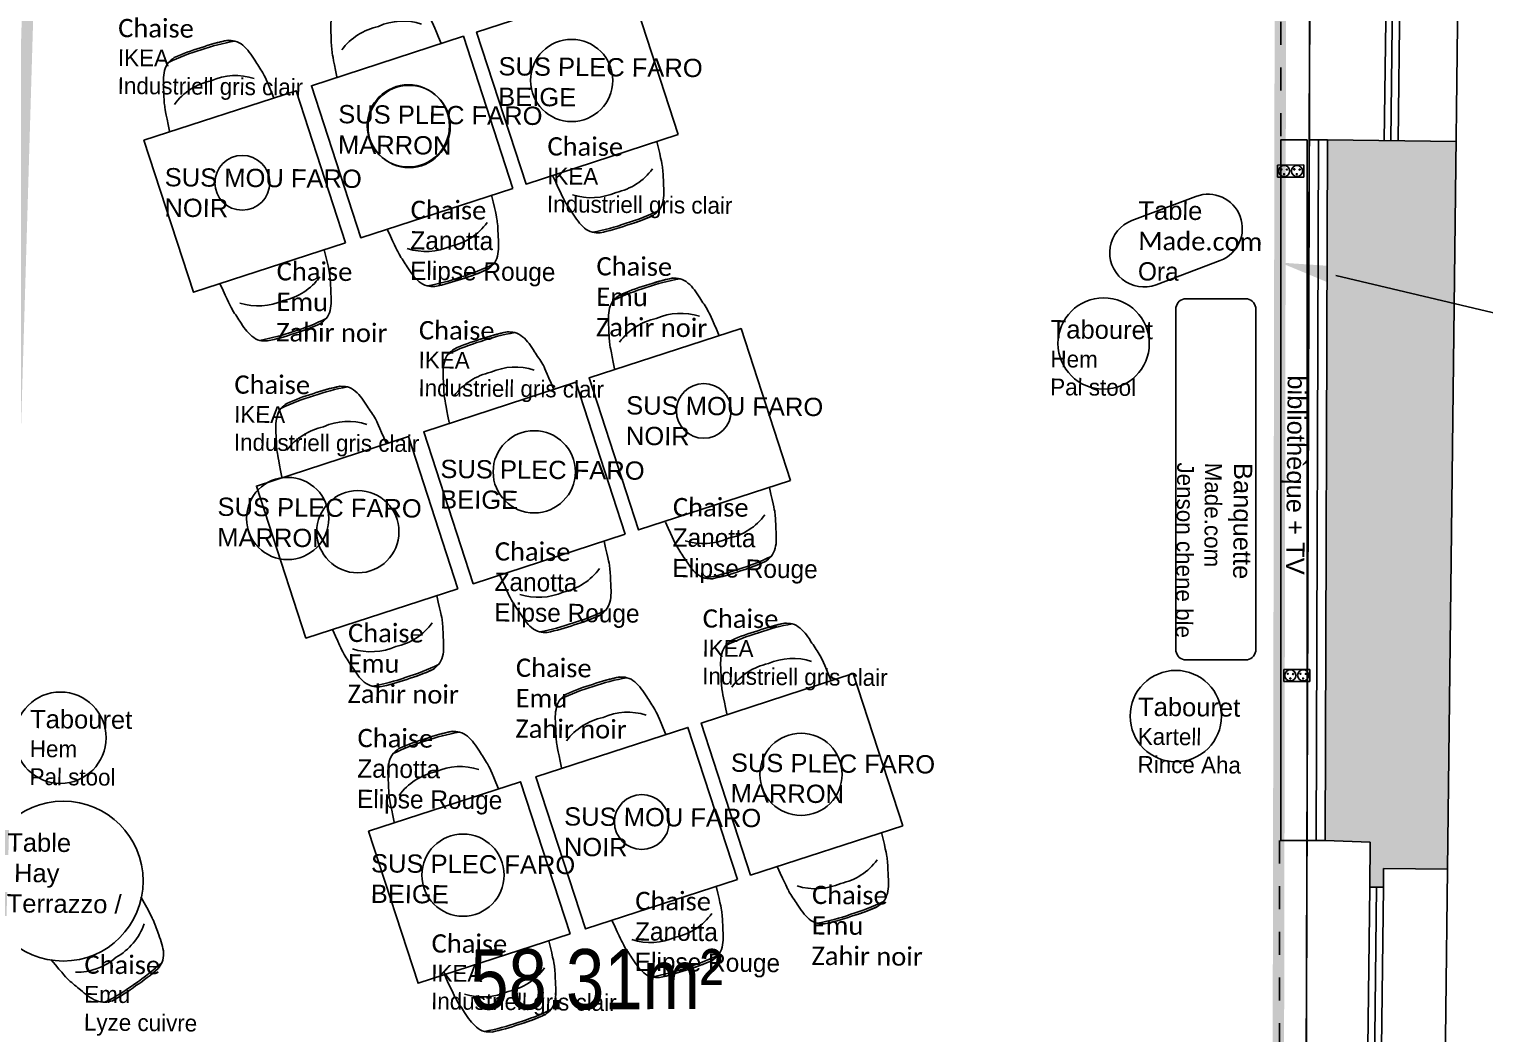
# Model space of a CAD drawing. Extents: x -27 to 25.3, y -8.5 to 57.5.
# Drawn here: x -14.65 to -8.28, y 36.77 to 41.17 of the extents above; entities that cross this region are included whole.
import ezdxf
from ezdxf import colors
from ezdxf.entities.mleader import LeaderData, LeaderLine
from ezdxf.math import Vec2, Vec3

# ---------------------------------------------------------------- set-up
doc = ezdxf.new("R2010")
doc.units = 0
doc.header["$LTSCALE"] = 0.002
doc.linetypes.add('CACHE', pattern=[0.375, 0.25, -0.125])
for name, color, linetype in [('01-FAC_CHASSIS', 4, 'Continuous'), ('01-FAC_CHASSIS EXI', 4, 'Continuous'), ('01-STR_MACONNERIE_HACH', 252, 'Continuous'), ('02-CLOISON', 2, 'Continuous'), ('02-ISOLATION', 6, 'ISOLATION'), ('_ANNO-CONCEPT-T', 7, 'Continuous'), ('A-legende', 7, 'Continuous'), ('A-mobilier', 252, 'Continuous')]:
    doc.layers.add(name, color=color, linetype=linetype)
for name, color, linetype, true_color in [('04-MOBILIER', 1, 'Continuous', 0xff0000), ('A-cote', 7, 'Continuous', 0x425746), ('A-Détails', 7, 'Continuous', 0x00a500), ('SA-ELEVATION', 2, 'Continuous', 0xffff00)]:
    doc.layers.add(name, color=color, linetype=linetype, true_color=true_color)
doc.layers.add('plafond', color=5, linetype='Continuous', lineweight=25, true_color=0x0000ff)
doc.styles.get("Standard").update_dxf_attribs({"font": 'ARIALN.TTF'})
doc.styles.add('Y_TXT_COT', font='arial.ttf', dxfattribs={"height": 0.2})
doc.linetypes.add('ISOLATION', pattern='A,0.00254,-2.54,[134,ltypeshp.shx,S=2.54,R=0,X=-2.54,Y=0],-5.08,[134,ltypeshp.shx,S=2.54,R=180,X=2.54,Y=0],-2.54', length=10.16254)

# ---------------------------------------------------------------- blocks, each defined once
blk = doc.blocks.new('Xref-R4-2018-11')
at = {"layer": '01-STR_MACONNERIE_HACH'}
h = blk.add_hatch(color=256, dxfattribs=at)
h.dxf.hatch_style = 1
h.paths.add_polyline_path([(-5.6783, 33.8087), (-6.2415, 33.8155), (-6.2516, 30.7449), (-6.0548, 30.7411), (-6.0572, 30.5446), (-5.9972, 30.5438), (-5.9962, 30.6254), (-5.7165, 30.622)])
for p, q in [((-5.7414, 28.5467), (-5.6418, 36.8503)), ((-6.2515, 30.7481), (-6.2415, 33.8155)), ((-6.0548, 30.7411), (-6.2515, 30.7481)), ((-6.0548, 30.7411), (-6.0572, 30.5446)), ((-5.9962, 30.6254), (-5.9972, 30.5438)), ((-5.7165, 30.622), (-5.9962, 30.6254))]:
    blk.add_line(p, q)
for points in [[(-5.6783, 33.8087), (-6.2415, 33.8155)], [(-5.9972, 30.5438), (-6.0572, 30.5446)]]:
    blk.add_lwpolyline(points)
at = {"layer": '01-FAC_CHASSIS', "linetype": 'Continuous'}
for p, q in [((-5.9514, 34.9237), (-5.9647, 33.8122)), ((-6.0272, 30.5442), (-6.0384, 29.6076))]:
    blk.add_line(p, q, dxfattribs=at)
at = {"layer": '01-FAC_CHASSIS EXI'}
for p, q in [((-5.9932, 33.8125), (-5.9798, 34.924)), ((-5.9332, 33.8118), (-5.9198, 34.9233))]:
    blk.add_line(p, q, dxfattribs=at)
for points in [[(-6.0684, 29.608), (-6.0572, 30.5446)], [(-5.9972, 30.5438), (-6.0084, 29.6073)]]:
    blk.add_lwpolyline(points, dxfattribs=at)
at = {"layer": '02-ISOLATION', "linetype": 'Continuous'}
for points in [[(-6.3141, 36.2331), (-6.3148, 35.8482), (-6.3215, 33.8158), (-6.3661, 20.2399)], [(-6.2415, 33.8155), (-6.3215, 33.8158)], [(-6.2515, 30.7481), (-6.3315, 30.7483)]]:
    blk.add_lwpolyline(points, dxfattribs=at)
at = {"layer": '02-ISOLATION', "linetype": 'ISOLATION', "ltscale": 0.004}
blk.add_lwpolyline([(-6.2815, 33.8156), (-6.2915, 30.7482)], dxfattribs=at)
blk = doc.blocks.new('PCD-1.10')
at = {"color": 0}
for p, q in [((0, 0), (0, 3.19)), ((0, 3.19), (6.84, 3.19)), ((6.84, 0), (0, 0)), ((6.84, 3.19), (6.84, 0))]:
    blk.add_line(p, q, dxfattribs=at)
for centre, radius in [((1.72, 1.61), 1.46), ((1.03, 2.04), 0.146), ((1.7, 0.8), 0.146), ((2.44, 1.99), 0.146), ((5.08, 1.61), 1.46), ((4.39, 2.04), 0.146), ((5.05, 0.8), 0.146), ((5.79, 1.99), 0.146)]:
    blk.add_circle(centre, radius, dxfattribs=at)
blk = doc.blocks.new('A$C7F8468B1')
at = {"layer": '04-MOBILIER'}
for centre, radius, start, end in [((20.83, -69.03), 91.49, 88.49482, 98.0977), ((20.78, -61.3), 84.71, 88.33768, 96.6108), ((25.69, -61.3), 84.71, 83.3892, 91.66232), ((25.64, -68.09), 91.49, 83.66245, 91.50518), ((25.64, -69.03), 91.49, 81.9023, 91.50518), ((20.45, -18.63), 26.98, 84.07279, 125.51434), ((26.1, -17.83), 26.2, 53.89547, 96.27755)]:
    blk.add_arc(centre, radius, start, end, dxfattribs=at)
for points in [[(11.03, 22.85), (9.95, 22.49), (6.33, 21.28), (3.61, 16.17), (2.14, 10.18), (0.57, 5.15), (0.11, 1.52), (-0.87, -7.16)], [(35.45, 22.85), (36.52, 22.49), (40.14, 21.28), (42.86, 16.17), (44.33, 10.18), (45.91, 5.15), (46.37, 1.52), (47.12, -7.39)]]:
    blk.add_open_spline(points, degree=3, knots=[0, 0, 0, 0, 3.716681, 12.506628, 17.24982, 24.62784, 29.757352, 29.757352, 29.757352, 29.757352], dxfattribs=at)
blk = doc.blocks.new('A$C0E126796')
at = {"layer": '02-CLOISON', "linetype": 'CACHE'}
for p, q in [((5.3434, 3.7336), (5.3434, 2.6169)), ((5.3384, -0.4505), (5.3384, -1.7871))]:
    blk.add_line(p, q, dxfattribs=at)
at = {"layer": '02-CLOISON', "linetype": 'Continuous'}
blk.add_lwpolyline([(5.4584, -0.4505), (5.3435, -0.4505), (5.3435, 2.6169), (5.4584, 2.6169)], close=True, dxfattribs=at)
at = {"layer": '04-MOBILIER', "linetype": 'Continuous'}
for p, q in [((4.9205, 1.921), (5.1975, 1.921)), ((4.884, 0.3831), (4.884, 1.8788)), ((5.234, 1.8788), (5.234, 0.3831)), ((5.1975, 0.341), (4.9205, 0.341))]:
    blk.add_line(p, q, dxfattribs=at)
at = {"layer": '04-MOBILIER', "linetype": 'Continuous', "elevation": 0}
for points in [[(2.7045, 2.64), (2.0388, 2.4235), (1.8224, 3.0893), (2.4881, 3.3057)], [(1.9807, 2.4047), (1.315, 2.1882), (1.0986, 2.8539), (1.7643, 3.0704)], [(1.2479, 2.1664), (0.5822, 1.95), (0.3658, 2.6157), (1.0315, 2.8321)], [(3.1968, 1.1255), (2.5311, 0.9091), (2.3147, 1.5748), (2.9804, 1.7912)], [(2.473, 0.8902), (1.8073, 0.6738), (1.5909, 1.3395), (2.2566, 1.5559)], [(1.7403, 0.652), (1.0746, 0.4356), (0.8581, 1.1013), (1.5238, 1.3177)], [(3.688, -0.3854), (3.0223, -0.6018), (2.8059, 0.0639), (3.4716, 0.2803)], [(2.9642, -0.6207), (2.2985, -0.8371), (2.0821, -0.1714), (2.7478, 0.045)], [(2.2315, -0.8589), (1.5658, -1.0753), (1.3493, -0.4096), (2.015, -0.1932)]]:
    blk.add_lwpolyline(points, close=True, dxfattribs=at)
at = {"layer": '04-MOBILIER', "ltscale": 0.01}
for points in [[(4.6916, 2.2635), (4.9722, 2.3695)], [(5.0782, 2.0888), (4.7975, 1.9828)]]:
    blk.add_lwpolyline(points, dxfattribs=at)
for centre in [(4.5679, 1.7254), (4.8839, 0.0943), (0, -0.0004)]:
    blk.add_circle(centre, 0.2, dxfattribs=at)
at = {"layer": '04-MOBILIER', "linetype": 'Continuous'}
blk.add_circle((0.0126, -0.6279, 0), 0.35, dxfattribs=at)
at = {"layer": '04-MOBILIER', "ltscale": 0.01}
for centre, start, end in [((5.0252, 2.2291), 290.68018, 110.68018), ((4.7445, 2.1232), 110.68018, 290.68018)]:
    blk.add_arc(centre, 0.15, start, end, dxfattribs=at)
at = {"layer": '04-MOBILIER', "linetype": 'Continuous'}
for centre, start, end in [((4.9288, 1.8769), 100.64877, 182.44226), ((5.1892, 1.8769), 357.55774, 79.35123), ((4.9288, 0.385), 177.55774, 259.35123), ((5.1892, 0.385), 280.64877, 2.44226)]:
    blk.add_arc(centre, 0.0448, start, end, dxfattribs=at)
at = {"layer": 'plafond', "color": 5, "lineweight": -2}
for centre, radius in [((2.2384, 2.8772), 0.18), ((1.5236, 2.6783), 0.18), ((1.5269, 2.6757), 0.18), ((0.7964, 2.4292), 0.12), ((2.8169, 1.4304), 0.12), ((2.0747, 1.1638), 0.18), ((0.9948, 0.9595), 0.18), ((1.3023, 0.9015), 0.18), ((3.2428, -0.1608), 0.18), ((2.5455, -0.3693), 0.12), ((1.7627, -0.6019), 0.18)]:
    blk.add_circle(centre, radius, dxfattribs=at)
at = {"layer": 'plafond', "color": 5, "lineweight": -2, "xscale": 0.01669227516125703, "yscale": 0.01669227516125703, "zscale": 0.01669227516125703, "rotation": 0.07392321233090438}
for p in [(5.3297, 2.4537), (5.3568, 0.2456)]:
    blk.add_blockref('PCD-1.10', p, dxfattribs=at)
at = {"layer": 'SA-ELEVATION', "yscale": 0.01, "zscale": 0.01}
for p, xscale, rotation in [((1.1966, 2.9644, 0), 0.01, 17.89783241179557), ((0.4638, 2.7262, 0), 0.01, 17.89783241179557), ((2.1868, 2.393, 0), -0.01, 198.1210191307657), ((1.463, 2.1577, 0), -0.01, 198.1210191307657), ((0.7302, 1.9195, 0), -0.01, 198.1210191307657), ((2.4127, 1.6853, 0), 0.01, 17.89783241179557), ((1.6889, 1.45, 0), 0.01, 17.89783241179557), ((0.9562, 1.2118, 0), 0.01, 17.89783241179557), ((2.6792, 0.8786, 0), -0.01, 198.1210191307657), ((1.9554, 0.6433, 0), -0.01, 198.1210191307657), ((1.2226, 0.4051, 0), -0.01, 198.1210191307657), ((2.9039, 0.1744, 0), 0.01, 17.89783241179557), ((2.1801, -0.0609, 0), 0.01, 17.89783241179557), ((1.4474, -0.2991, 0), 0.01, 17.89783241179557), ((3.1704, -0.6323, 0), -0.01, 198.1210191307657), ((0.3863, -0.7609, 0), 0.01, 215.1168213753935), ((2.4466, -0.8676, 0), -0.01, 198.1210191307657), ((1.7138, -1.1059, 0), -0.01, 198.1210191307657)]:
    blk.add_blockref('A$C7F8468B1', p, dxfattribs=dict(at, xscale=xscale, rotation=rotation))
at = {"layer": '_ANNO-CONCEPT-T', "char_height": 0.08, "width": 1.472401, "attachment_point": 1}
for s, insert, rotation in [('{\\fCalibri|b0|i0|c0|p34;Chaise\\P\\fMangal|b0|i0|c0|p2;\\H0.91667x;IKEA\\PIndustriell gris clair}', (0.2533, 3.147, 0), 359.50124), ('{\\fCalibri|b0|i0|c0|p34;Chaise\\P\\fMangal|b0|i0|c0|p2;\\H0.91667x;IKEA\\PIndustriell gris clair}', (2.1329, 2.6289, 0), 359.50124), ('{\\fCalibri|b0|i0|c0|p34;Chaise\\P\\fMangal|b0|i0|c0|p2;Zanotta\\PElipse Rouge }', (1.5338, 2.3509, 0), 359.50124), ('{\\fArial|b0|i0|c0|p34;Table\\P\\fCalibri|b0|i0|c0|p34;Made.com \\P\\fMangal|b0|i0|c0|p2;Ora}', (4.7209, 2.3485), 359.50124), ('{\\fCalibri|b0|i0|c0|p34;Chaise\\PEmu\\PZahir noir}', (2.3476, 2.1039), 359.50124), ('{\\fCalibri|b0|i0|c0|p34;Chaise\\PEmu\\PZahir noir}', (0.9472, 2.0819), 359.50124), ('{\\fCalibri|b0|i0|c0|p34;Chaise\\P\\fMangal|b0|i0|c0|p2;\\H0.91667x;IKEA\\PIndustriell gris clair}', (1.5701, 1.824, 0), 359.50124), ('{\\fArial|b0|i0|c0|p34;Tabouret\\P\\fMangal|b0|i0|c0|p2;\\H0.91667x;Hem\\PPal stool}', (4.3366, 1.8281), 359.50124), ('{\\fCalibri|b0|i0|c0|p34;Chaise\\P\\fMangal|b0|i0|c0|p2;\\H0.91667x;IKEA\\PIndustriell gris clair}', (0.7621, 1.5861, 0), 359.50124), ('{\\fArial|b0|i0|c0|p34;bibliothèque + TV}', (5.4541, 1.586), 269.50124), ('{\\fArial|b0|i0|c0|p34;Banquette\\P\\fMangal|b0|i0|c0|p2;\\H0.91667x;Made.com\\PJenson chene ble}', (5.219, 1.2022), 269.50124), ('{\\fArial|b0|i0|c0|p34;Banquette}', (5.219, 1.2022), 269.50124), ('{\\fCalibri|b0|i0|c0|p34;Chaise\\P\\fMangal|b0|i0|c0|p2;Zanotta\\PElipse Rouge }', (2.6823, 1.0497, 0), 359.50124), ('{\\fCalibri|b0|i0|c0|p34;Chaise\\P\\fMangal|b0|i0|c0|p2;Zanotta\\PElipse Rouge }', (1.9024, 0.8556), 359.50124), ('{\\fCalibri|b0|i0|c0|p34;Chaise\\P\\fMangal|b0|i0|c0|p2;\\H0.91667x;IKEA\\PIndustriell gris clair}', (2.8127, 0.562, 0), 359.50124), ('{\\fCalibri|b0|i0|c0|p34;Chaise\\PEmu\\PZahir noir}', (1.2599, 0.499, 0), 359.50124), ('{\\fCalibri|b0|i0|c0|p34;Chaise\\PEmu\\PZahir noir}', (1.9949, 0.3465), 359.50124), ('{\\fArial|b0|i0|c0|p34;Tabouret\\P\\fMangal|b0|i0|c0|p2;\\H0.91667x;Kartell\\PRince Aha}', (4.7191, 0.1755), 359.50124), ('{\\fArial|b0|i0|c0|p34;Tabouret\\P\\fMangal|b0|i0|c0|p2;\\H0.91667x;Hem\\PPal stool}', (-0.1325, 0.1218), 359.50124), ('{\\fCalibri|b0|i0|c0|p34;Chaise\\P\\fMangal|b0|i0|c0|p2;Zanotta\\PElipse Rouge }', (1.3014, 0.0387), 359.50124), ('{\\fArial|b0|i0|c0|p34;Table\\P Hay \\PTerrazzo / }', (-0.2325, -0.4184), 359.50124), ('{\\fCalibri|b0|i0|c0|p34;Chaise\\P\\fMangal|b0|i0|c0|p2;Zanotta\\PElipse Rouge }', (2.5174, -0.6745, 0), 359.50124), ('{\\fCalibri|b0|i0|c0|p34;Chaise\\PEmu\\PZahir noir}', (3.2913, -0.6482), 359.50124), ('{\\fCalibri|b0|i0|c0|p34;Chaise\\P\\fMangal|b0|i0|c0|p2;\\H0.91667x;IKEA\\PIndustriell gris clair}', (1.6256, -0.8607, 0), 359.50124), ('{\\fCalibri|b0|i0|c0|p34;Chaise\\P\\fMangal|b0|i0|c0|p2;\\H0.91667x;Emu\\PLyze cuivre}', (0.1055, -0.9534, 0), 359.50124)]:
    blk.add_mtext(s, dxfattribs=dict(at, insert=insert, rotation=rotation))
at = {"layer": 'plafond', "color": 5, "lineweight": -2, "char_height": 0.08, "width": 1.472401, "attachment_point": 1, "rotation": 359.50124}
for s, insert in [('{\\fArial|b0|i0|c0|p34;SUS PLEC FARO\\PBEIGE}', (1.9184, 2.9795)), ('{\\fArial|b0|i0|c0|p34;SUS PLEC FARO\\PMARRON}', (1.2169, 2.7699)), ('{\\fArial|b0|i0|c0|p34;SUS MOU FARO\\PNOIR}', (0.457, 2.4939)), ('{\\fArial|b0|i0|c0|p34;SUS MOU FARO\\PNOIR}', (2.4775, 1.4951)), ('{\\fArial|b0|i0|c0|p34;SUS PLEC FARO\\PBEIGE}', (1.6641, 1.2167)), ('{\\fArial|b0|i0|c0|p34;SUS PLEC FARO\\PMARRON}', (0.6881, 1.0511)), ('{\\fArial|b0|i0|c0|p34;SUS PLEC FARO\\PMARRON}', (2.9361, -0.0693)), ('{\\fArial|b0|i0|c0|p34;SUS MOU FARO\\PNOIR}', (2.206, -0.3046)), ('{\\fArial|b0|i0|c0|p34;SUS PLEC FARO\\PBEIGE}', (1.3603, -0.5099))]:
    blk.add_mtext(s, dxfattribs=dict(at, insert=insert))

msp = doc.modelspace()

# ---------------------------------------------------------------- linework, layer by layer
at = {"ltscale": 0.01}
msp.add_lwpolyline([(-9.0904, 27.109), (-9.0385, 43.1022), (-10.5637, 43.119), (-10.5662, 42.889), (-11.484, 42.8991), (-11.4788, 43.3791), (-13.0719, 43.3966), (-13.0746, 43.1467), (-14.7756, 43.1654), (-14.8145, 41.6407), (-14.9246, 41.6435), (-14.9743, 39.8289), (-14.8644, 39.8259), (-14.8969, 38.6446), (-15.0008, 38.6473), (-15.0471, 36.8341), (-14.9371, 36.8311), (-14.9669, 35.6634), (-15.0768, 35.6662), (-15.1233, 33.8449), (-15.0133, 33.8419), (-15.0436, 32.6545), (-15.1536, 32.6573), (-15.1997, 30.8479)], dxfattribs=at)
at = {"layer": 'A-legende', "color": 21, "linetype": 'CACHE', "ltscale": 1000, "true_color": 0xff9f7f, "const_width": 0.05}
for points in [[(-14.6051, 43.0214), (-14.891, 33.3964)], [(-9.1875, 33.4713), (-9.1875, 33.4713), (-9.1699, 42.7682)]]:
    msp.add_lwpolyline(points, dxfattribs=at)

# ---------------------------------------------------------------- block references
at = {"ltscale": 0.01}
msp.add_blockref('Xref-R4-2018-11', (-2.7244, 6.8691), dxfattribs=at)
at = {"layer": 'A-mobilier', "color": 30, "ltscale": 0.01, "true_color": 0xff7f00}
msp.add_blockref('A$C0E126796', (-14.5144, 38.0676), dxfattribs=at)

# ---------------------------------------------------------------- texts
at = {"layer": 'A-cote', "color": 30, "insert": (-12.7203, 37.1411), "char_height": 0.26331, "attachment_point": 1, "rotation": 0.07922}
msp.add_mtext_dynamic_manual_height_columns('58.31m²', width=1.219524, gutter_width=12.5, heights=[0], dxfattribs=at)

# ---------------------------------------------------------------- next in the draw order: leaders
at = {"layer": 'A-Détails'}
ml = msp.add_multileader_mtext('Standard', dxfattribs=at)
ml.set_content('DF07', color=256, style='Y_TXT_COT')
ml.set_leader_properties()
ml.build(insert=Vec2(0, 0))
ml.multileader.update_dxf_attribs({"has_text_frame": 1, "text_left_attachment_type": 2, "text_right_attachment_type": 2, "dogleg_length": 1, "arrow_head_size": 0.25})
ctx = ml.context
ctx.base_point, ctx.char_height, ctx.arrow_head_size, ctx.landing_gap_size, ctx.plane_origin = Vec3(-7.0737, 41.3339), 0.3, 0.25, 0.1, Vec3(-15.1825, 44.0297)
ctx.left_attachment, ctx.right_attachment = 2, 2
notes = []
notes.append((ctx, [(0, (1, 1, 0), (-7.2809, 41.3339), (1, 0), 0.2072, [(0, [(-9.0963, 41.8931)], 0, [])])]))
ctx.mtext.insert, ctx.mtext.rotation, ctx.mtext.width, ctx.mtext.defined_height, ctx.mtext.flow_direction = Vec3(-6.9737, 41.4871), 6.283185, 0.436539, 0.1999, 5
ctx.mtext.has_bg_fill, ctx.mtext.bg_color, ctx.mtext.bg_scale_factor, ctx.mtext.bg_transparency, ctx.mtext.use_window_bg_color = 1, -1027028792, 1.5, 0, 1
ml = msp.add_multileader_mtext('Standard', dxfattribs=at)
ml.set_content('DF07', color=256, style='Y_TXT_COT')
ml.set_leader_properties()
ml.build(insert=Vec2(0, 0))
ml.multileader.update_dxf_attribs({"has_text_frame": 1, "text_left_attachment_type": 2, "text_right_attachment_type": 2, "dogleg_length": 1, "arrow_head_size": 0.25})
ctx = ml.context
ctx.base_point, ctx.char_height, ctx.arrow_head_size, ctx.landing_gap_size, ctx.plane_origin = Vec3(-7.113, 39.7111), 0.3, 0.25, 0.1, Vec3(-15.2342, 42.8799)
ctx.left_attachment, ctx.right_attachment = 2, 2
notes.append((ctx, [(0, (1, 1, 0), (-7.3202, 39.7111), (1, 0), 0.2072, [(0, [(-9.1735, 40.1475)], 0, [])])]))
ctx.mtext.insert, ctx.mtext.rotation, ctx.mtext.width, ctx.mtext.defined_height, ctx.mtext.flow_direction = Vec3(-7.013, 39.8642), 6.283185, 0.436539, 0.1999, 5
ctx.mtext.has_bg_fill, ctx.mtext.bg_color, ctx.mtext.bg_scale_factor, ctx.mtext.bg_transparency, ctx.mtext.use_window_bg_color = 1, -1027028792, 1.5, 0, 1
for ctx, leaders in notes:
    for number, flags, end, landing, length, lines in leaders:
        leader = LeaderData()
        leader.index, (leader.has_last_leader_line, leader.has_dogleg_vector, leader.attachment_direction) = number, flags
        leader.last_leader_point, leader.dogleg_vector, leader.dogleg_length = Vec3(end), Vec3(landing), length
        for number, points, colour, breaks in lines:
            line = LeaderLine()
            line.index, line.vertices, line.color, line.breaks = number, Vec3.list(points), colors.encode_raw_color(colour), breaks
            leader.lines.append(line)
        ctx.leaders.append(leader)

# ---------------------------------------------------------------- next in the draw order: linework, layer by layer
at = {"layer": 'Defpoints', "ltscale": 0.01}
msp.add_lwpolyline([(-14.7883, 42.6287), (-14.8191, 41.7206), (-15.5164, 41.7058), (-15.5512, 39.8093), (-14.8691, 39.826), (-14.8997, 38.6773), (-15.5901, 38.6945), (-15.6502, 36.8252), (-14.9477, 36.8314), (-14.9765, 35.7436), (-15.6793, 35.7612), (-15.7336, 33.7816), (-15.0553, 33.7631), (-15.0473, 33.0735), (-9.0705, 33.1632), (-9.0405, 42.4987), (-11.484, 42.4987), (-11.484, 42.6287), (-14.7883, 42.6287)], dxfattribs=at)

doc.saveas('drawing.dxf')
